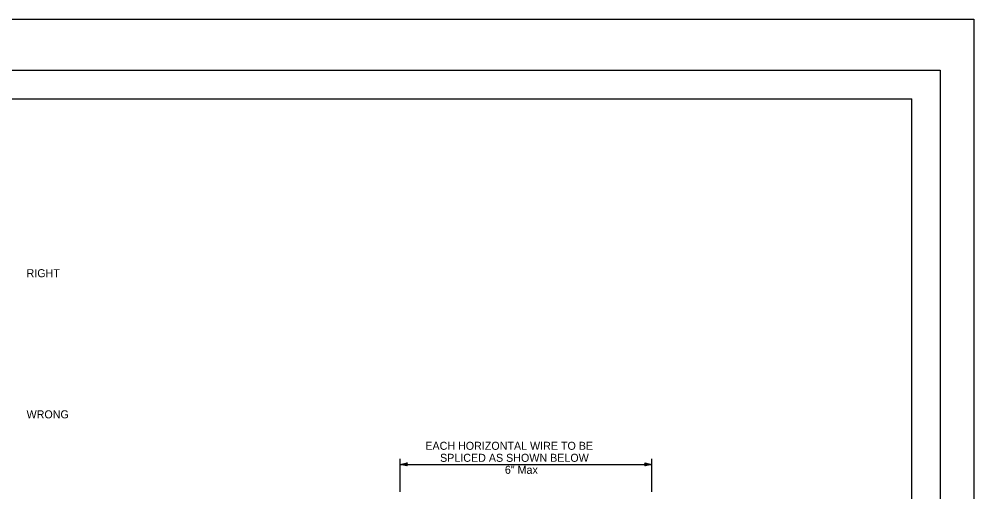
# Model space of a CAD drawing. Extents: x -894 to 866, y -476 to 714.
# Drawn here: x 31 to 866, y 300 to 714 of the extents above; entities that cross this region are included whole.
import ezdxf

# ---------------------------------------------------------------- set-up
doc = ezdxf.new("R2010")
doc.units = 0
for name, color, linetype in [('10 Sheet Format', 7, 'Continuous'), ('56 Stage 3 Anno', 7, 'Continuous'), ('57 Undefined', 7, 'Continuous'), ('60 Nongeo Data', 7, 'Continuous')]:
    doc.layers.add(name, color=color, linetype=linetype)

# ---------------------------------------------------------------- blocks, each defined once
blk = doc.blocks.new('AHT')
at = {"layer": '60 Nongeo Data'}
blk.add_lwpolyline([(-5.9055, 1.3189), (0, 0), (-5.9059, -1.3094), (-5.6957, -0.9602), (-1.3693, -0.0035), (-5.6968, 0.9693), (-5.4886, 0.6205), (-2.7193, 0.002), (-5.4858, -0.6114), (-5.2756, -0.2622), (-4.0791, 0.0031), (-5.2799, 0.2713), (-5.1181, 0), (-5.9059, -1.3094), (-5.1181, 0)], close=True, dxfattribs=at)

msp = doc.modelspace()

# ---------------------------------------------------------------- linework, layer by layer
at = {"layer": '10 Sheet Format'}
for p in [(-813.45, 643.96), (811.55, -406.04)]:
    msp.add_line(p, (811.55, 643.96), dxfattribs=at)
for points in [[(-894.04, 713.56), (865.95, 713.56), (865.95, -476.44), (-894.04, -476.44)], [(-863.43, 668.96), (836.57, 668.96), (836.57, -431.04), (-863.43, -431.04)], [(-863.43, 668.96), (836.57, 668.96), (836.57, -431.04), (-863.43, -431.04)]]:
    msp.add_lwpolyline(points, close=True, dxfattribs=at)
at = {"layer": '56 Stage 3 Anno'}
for p, q in [((364.43, 300.36), (364.43, 329.1)), ((584.34, 300.36), (584.34, 329.1)), ((364.43, 324.28), (584.34, 324.28))]:
    msp.add_line(p, q, dxfattribs=at)

# ---------------------------------------------------------------- block references
at = {"layer": '56 Stage 3 Anno', "xscale": 1.0169491525423728, "yscale": 1.012061028040939, "rotation": 180}
msp.add_blockref('AHT', (364.43, 324.28), dxfattribs=at)
at = {"layer": '56 Stage 3 Anno', "xscale": 1.0169491525423728, "yscale": 1.012061028040939}
msp.add_blockref('AHT', (584.34, 324.28), dxfattribs=at)

# ---------------------------------------------------------------- texts
at = {"layer": '57 Undefined'}
for s, p in [('RIGHT', (37.74, 487.95)), ('WRONG', (37.74, 364.58)), ('EACH HORIZONTAL WIRE TO BE', (386.35, 337.08)), ('SPLICED AS SHOWN BELOW', (399.23, 326.58)), ('6" Max', (455.91, 316.08))]:
    msp.add_text(s, height=7, dxfattribs=at).set_placement(p)

doc.saveas('drawing.dxf')
